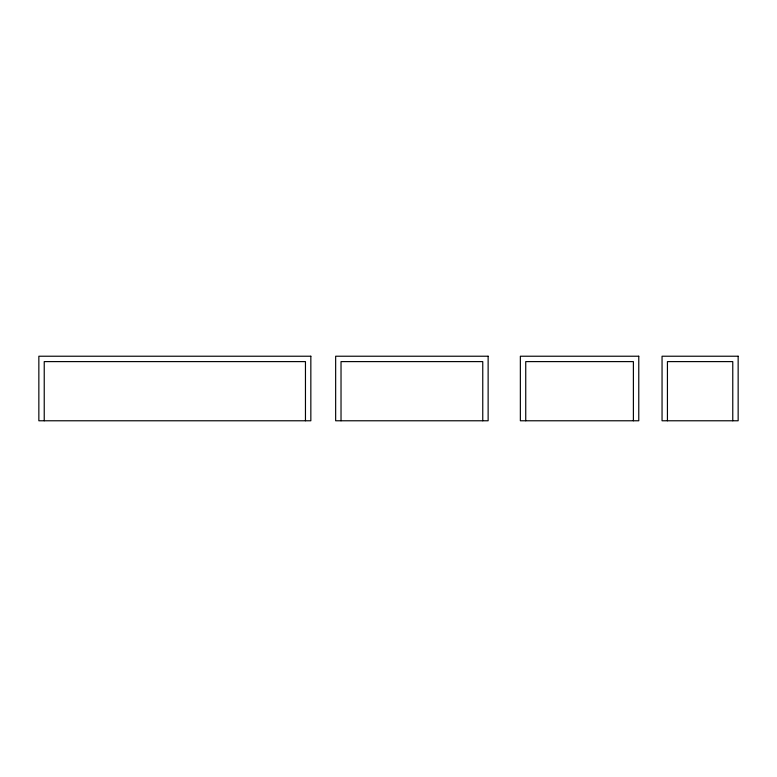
<?xml version="1.0" encoding="UTF-8"?>
<svg xmlns="http://www.w3.org/2000/svg" width="777" height="777" viewBox="0 0 777 777"><rect width="100%" height="100%" fill="white"/><g stroke="black" fill="none" stroke-linecap="round" stroke-linejoin="round"><path stroke-width="1.17" d="M732.769 420.775L732.769 361.606L667.433 361.606L667.433 420.775M633.391 420.775L633.391 361.606L525.738 361.606L525.738 420.775M482.76 420.775L482.76 361.606L341.025 361.606L341.025 420.775M305.458 420.775L305.458 361.606L44.231 361.606L44.231 420.775M310.839 356.225L38.85 356.225L38.85 420.775L310.839 420.775L310.839 356.225M488.131 356.225L335.654 356.225L335.654 420.775L488.131 420.775L488.131 356.225M638.772 356.225L520.357 356.225L520.357 420.775L638.772 420.775L638.772 356.225M738.15 356.225L662.053 356.225L662.053 420.775L738.15 420.775L738.15 356.225"/></g></svg>
